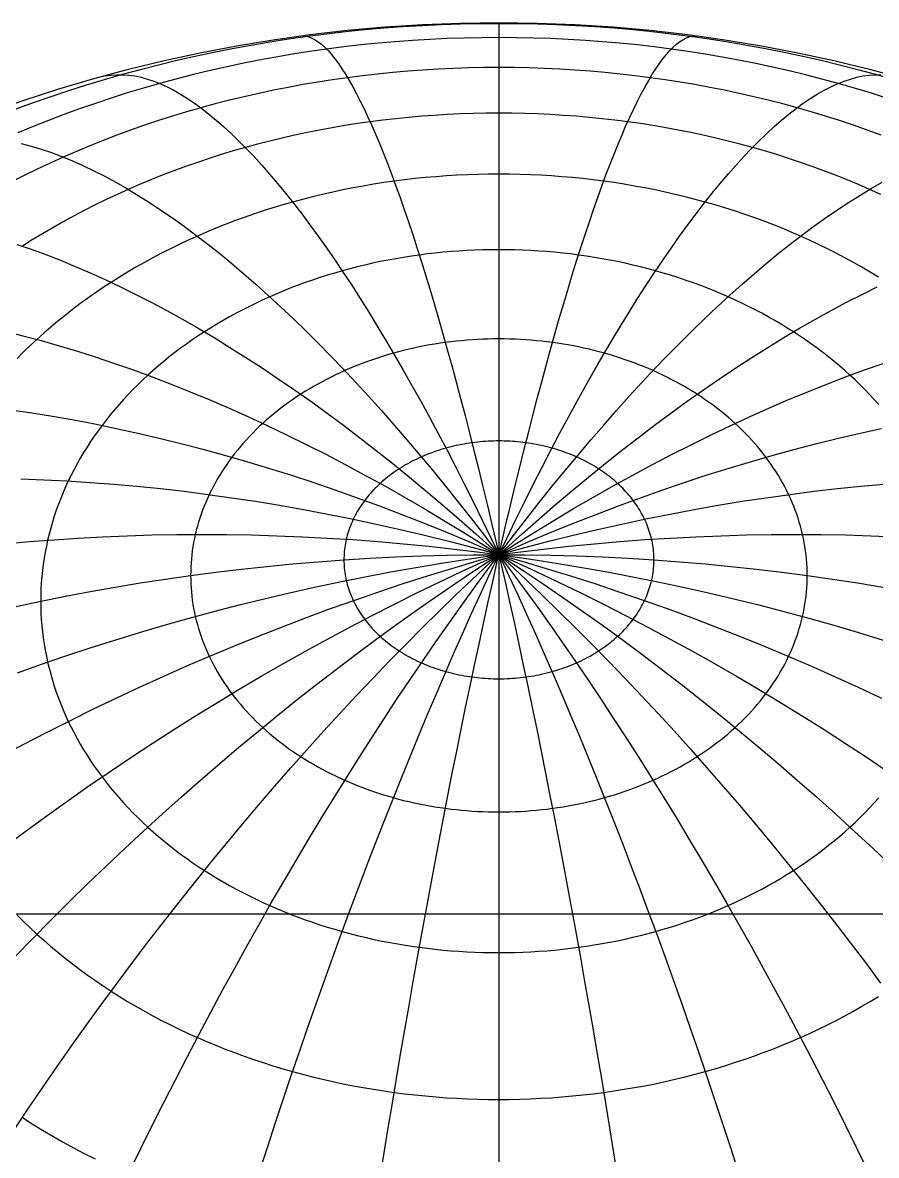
# Model space of a CAD drawing. Header units: millimetres. Extents: x -85 to 85, y -85 to 85.
# Drawn here: x -27.3 to 21.6, y 20 to 85 of the extents above; entities that cross this region are included whole.
import ezdxf

# ---------------------------------------------------------------- set-up
doc = ezdxf.new("R2010")
doc.units = ezdxf.units.MM
doc.layers.add('CUT_OUTER', color=1, linetype='Continuous')
doc.layers.add('ENGRAVE_FINE', color=8, linetype='Continuous')

msp = doc.modelspace()

# ---------------------------------------------------------------- linework, layer by layer
at = {"layer": 'CUT_OUTER'}
msp.add_circle((0, 0), 85, dxfattribs=at)
at = {"layer": 'ENGRAVE_FINE'}
for points in [[(22.6371, 81.7208), (21.6045, 82.0172), (20.5653, 82.2996), (19.5198, 82.5681), (18.4683, 82.8226), (17.4113, 83.0629), (16.3489, 83.2891), (15.2816, 83.5009), (14.2096, 83.6985), (13.1332, 83.8816), (12.0529, 84.0503), (10.9689, 84.2045), (9.8815, 84.3442), (8.7912, 84.4693), (7.6982, 84.5797), (6.6028, 84.6755), (5.5054, 84.7566), (4.4063, 84.823), (3.3059, 84.8746), (2.2045, 84.9116), (1.1024, 84.9337), (0, 84.9411), (-1.1024, 84.9337), (-2.2045, 84.9116), (-3.3059, 84.8746), (-4.4063, 84.823), (-5.5054, 84.7566), (-6.6028, 84.6755), (-7.6982, 84.5797), (-8.7912, 84.4693), (-9.8815, 84.3442), (-10.9689, 84.2045), (-12.0529, 84.0503), (-13.1332, 83.8816), (-14.2096, 83.6985), (-15.2816, 83.5009), (-16.3489, 83.2891), (-17.4113, 83.0629), (-18.4683, 82.8226), (-19.5198, 82.5681), (-20.5653, 82.2996), (-21.6045, 82.0172), (-22.6371, 81.7208), (-23.6629, 81.4107), (-24.6814, 81.0869), (-25.6925, 80.7495), (-26.6957, 80.3986), (-27.6907, 80.0343)], [(0, 84.9871), (0, 84.9482), (0, 84.8835), (0, 84.7929), (0, 84.6765), (0, 84.5344), (0, 84.3664), (0, 84.1728), (0, 83.9535), (0, 83.7087), (0, 83.4383), (0, 83.1425), (0, 82.8215), (0, 82.4751), (0, 82.1037), (0, 81.7072), (0, 81.2859), (0, 80.8398), (0, 80.3691), (0, 79.8739), (0, 79.3543), (0, 78.8106), (0, 78.2429), (0, 77.6514), (0, 77.0362), (0, 76.3975), (0, 75.7356), (0, 75.0505), (0, 74.3427), (0, 73.6122), (0, 72.8592), (0, 72.0841), (0, 71.287), (0, 70.4682), (0, 69.6279), (0, 68.7664), (0, 67.884), (0, 66.9809), (0, 66.0574), (0, 65.1138), (0, 64.1503), (0, 63.1673), (0, 62.1651), (0, 61.1439), (0, 60.1041), (0, 59.046), (0, 57.9699), (0, 56.8761), (0, 55.765), (0, 54.6369), (0, 53.4922), (0, 52.3312), (0, 51.1543), (0, 49.9617), (0, 48.754), (0, 47.5314), (0, 46.2943), (0, 45.0431), (0, 43.7782), (0, 42.5), (0, 41.2088), (0, 39.9051), (0, 38.5892), (0, 37.2615), (0, 35.9226), (0, 34.5726), (0, 33.2121), (0, 31.8416), (0, 30.4613), (0, 29.0717), (0, 27.6733), (0, 26.2664), (0, 24.8516), (0, 23.4292), (0, 21.9996), (0, 20.5634), (0, 19.1208)], [(22.2233, 80.6747), (21.3062, 80.9663), (20.3826, 81.2455), (19.4528, 81.5123), (18.517, 81.7667), (17.5757, 82.0084), (16.629, 82.2375), (15.6772, 82.4539), (14.7206, 82.6575), (13.7596, 82.8483), (12.7943, 83.0262), (11.8252, 83.1911), (10.8525, 83.343), (9.8764, 83.4818), (8.8974, 83.6076), (7.9156, 83.7202), (6.9315, 83.8196), (5.9452, 83.9059), (4.9571, 83.9789), (3.9675, 84.0387), (2.9767, 84.0852), (1.9849, 84.1184), (0.9926, 84.1384), (0, 84.145), (-0.9926, 84.1384), (-1.9849, 84.1184), (-2.9767, 84.0852), (-3.9675, 84.0387), (-4.9571, 83.9789), (-5.9452, 83.9059), (-6.9315, 83.8196), (-7.9156, 83.7202), (-8.8974, 83.6076), (-9.8764, 83.4818), (-10.8525, 83.343), (-11.8252, 83.1911), (-12.7943, 83.0262), (-13.7596, 82.8483), (-14.7206, 82.6575), (-15.6772, 82.4539), (-16.629, 82.2375), (-17.5757, 82.0084), (-18.517, 81.7667), (-19.4528, 81.5123), (-20.3826, 81.2455), (-21.3062, 80.9663), (-22.2233, 80.6747), (-23.1336, 80.3709), (-24.0369, 80.0549), (-24.9328, 79.7269), (-25.8212, 79.387), (-26.7017, 79.0352), (-27.5741, 78.6716)], [(-11.2344, 84.2414), (-11.0656, 84.2251), (-10.8935, 84.1831), (-10.718, 84.1154), (-10.5392, 84.0222), (-10.3573, 83.9033), (-10.1722, 83.7589), (-9.984, 83.5889), (-9.7927, 83.3936), (-9.5985, 83.1728), (-9.4013, 82.9266), (-9.2013, 82.6552), (-8.9985, 82.3587), (-8.7929, 82.037), (-8.5847, 81.6904), (-8.3739, 81.3188), (-8.1604, 80.9225), (-7.9446, 80.5016), (-7.7262, 80.0561), (-7.5056, 79.5863), (-7.2826, 79.0922), (-7.0575, 78.574), (-6.8301, 78.0318), (-6.6007, 77.466), (-6.3693, 76.8765), (-6.136, 76.2635), (-5.9008, 75.6274), (-5.6637, 74.9682), (-5.425, 74.2862), (-5.1846, 73.5816), (-4.9426, 72.8545), (-4.6991, 72.1053), (-4.4542, 71.3341), (-4.208, 70.5411), (-3.9604, 69.7267), (-3.7117, 68.891), (-3.4618, 68.0344), (-3.2108, 67.157), (-2.9589, 66.2592), (-2.7061, 65.3412), (-2.4524, 64.4032), (-2.1981, 63.4457), (-1.943, 62.4688), (-1.6873, 61.4729), (-1.4312, 60.4583), (-1.1746, 59.4253), (-0.9176, 58.3742), (-0.6604, 57.3052), (-0.4029, 56.2189), (-0.1454, 55.1154), (0.1122, 53.9951), (0.3698, 52.8584), (0.6273, 51.7055), (0.8846, 50.5369), (1.1416, 49.353), (1.3982, 48.154), (1.6544, 46.9403), (1.9102, 45.7123), (2.1653, 44.4704), (2.4198, 43.2149), (2.6735, 41.9463), (2.9265, 40.6649), (3.1785, 39.3712), (3.4296, 38.0654), (3.6796, 36.748), (3.9285, 35.4195), (4.1762, 34.0801), (4.4227, 32.7304), (4.6677, 31.3707), (4.9114, 30.0014), (5.1536, 28.6231), (5.3942, 27.2359), (5.6331, 25.8405), (5.8704, 24.4373), (6.1058, 23.0265), (6.3394, 21.6088), (6.5711, 20.1845), (6.8008, 18.754)], [(-6.8008, 18.754), (-6.5711, 20.1845), (-6.3394, 21.6088), (-6.1058, 23.0265), (-5.8704, 24.4373), (-5.6331, 25.8405), (-5.3942, 27.2359), (-5.1536, 28.6231), (-4.9114, 30.0014), (-4.6677, 31.3707), (-4.4227, 32.7304), (-4.1762, 34.0801), (-3.9285, 35.4195), (-3.6796, 36.748), (-3.4296, 38.0654), (-3.1785, 39.3712), (-2.9265, 40.6649), (-2.6735, 41.9463), (-2.4198, 43.2149), (-2.1653, 44.4704), (-1.9102, 45.7123), (-1.6544, 46.9403), (-1.3982, 48.154), (-1.1416, 49.353), (-0.8846, 50.5369), (-0.6273, 51.7055), (-0.3698, 52.8584), (-0.1122, 53.9951), (0.1454, 55.1154), (0.4029, 56.2189), (0.6604, 57.3052), (0.9176, 58.3742), (1.1746, 59.4253), (1.4312, 60.4583), (1.6873, 61.4729), (1.943, 62.4688), (2.1981, 63.4457), (2.4524, 64.4032), (2.7061, 65.3412), (2.9589, 66.2592), (3.2108, 67.157), (3.4618, 68.0344), (3.7117, 68.891), (3.9604, 69.7267), (4.208, 70.5411), (4.4542, 71.3341), (4.6991, 72.1053), (4.9426, 72.8545), (5.1846, 73.5816), (5.425, 74.2862), (5.6637, 74.9682), (5.9008, 75.6274), (6.136, 76.2635), (6.3693, 76.8765), (6.6007, 77.466), (6.8301, 78.0318), (7.0575, 78.574), (7.2826, 79.0922), (7.5056, 79.5863), (7.7262, 80.0561), (7.9446, 80.5016), (8.1604, 80.9225), (8.3739, 81.3188), (8.5847, 81.6904), (8.7929, 82.037), (8.9985, 82.3587), (9.2013, 82.6552), (9.4013, 82.9266), (9.5985, 83.1728), (9.7927, 83.3936), (9.984, 83.5889), (10.1722, 83.7589), (10.3573, 83.9033), (10.5392, 84.0222), (10.718, 84.1154), (10.8935, 84.1831), (11.0656, 84.2251), (11.2344, 84.2414), (11.3998, 84.2321)], [(21.9018, 78.5461), (21.1147, 78.8342), (20.3213, 79.1117), (19.5216, 79.3786), (18.716, 79.6347), (17.9047, 79.88), (17.0879, 80.1144), (16.266, 80.3378), (15.439, 80.5502), (14.6074, 80.7515), (13.7713, 80.9415), (12.9311, 81.1204), (12.0868, 81.288), (11.2389, 81.4442), (10.3876, 81.5891), (9.5332, 81.7225), (8.6758, 81.8445), (7.8157, 81.9549), (6.9533, 82.0539), (6.0888, 82.1412), (5.2224, 82.217), (4.3545, 82.2811), (3.4852, 82.3336), (2.6148, 82.3745), (1.7436, 82.4037), (0.872, 82.4212), (0, 82.4271), (-0.872, 82.4212), (-1.7436, 82.4037), (-2.6148, 82.3745), (-3.4852, 82.3336), (-4.3545, 82.2811), (-5.2224, 82.217), (-6.0888, 82.1412), (-6.9533, 82.0539), (-7.8157, 81.9549), (-8.6758, 81.8445), (-9.5332, 81.7225), (-10.3876, 81.5891), (-11.2389, 81.4442), (-12.0868, 81.288), (-12.9311, 81.1204), (-13.7713, 80.9415), (-14.6074, 80.7515), (-15.439, 80.5502), (-16.266, 80.3378), (-17.0879, 80.1144), (-17.9047, 79.88), (-18.716, 79.6347), (-19.5216, 79.3786), (-20.3213, 79.1117), (-21.1147, 78.8342), (-21.9018, 78.5461), (-22.6822, 78.2474), (-23.4556, 77.9384), (-24.2219, 77.619), (-24.9809, 77.2895), (-25.7322, 76.9498), (-26.4757, 76.6001), (-27.2111, 76.2405), (-27.9383, 75.8711)], [(-22.5533, 81.9405), (-22.2297, 81.9906), (-21.8994, 82.0157), (-21.5623, 82.0158), (-21.2187, 81.991), (-20.8687, 81.9411), (-20.5123, 81.8663), (-20.1496, 81.7666), (-19.7808, 81.642), (-19.406, 81.4924), (-19.0252, 81.3181), (-18.6387, 81.119), (-18.2465, 80.8952), (-17.8487, 80.6467), (-17.4455, 80.3737), (-17.037, 80.0762), (-16.6233, 79.7543), (-16.2045, 79.4081), (-15.7808, 79.0377), (-15.3523, 78.6433), (-14.9191, 78.2249), (-14.4813, 77.7826), (-14.0392, 77.3167), (-13.5928, 76.8272), (-13.1422, 76.3143), (-12.6876, 75.7782), (-12.2292, 75.219), (-11.767, 74.6369), (-11.3013, 74.032), (-10.8321, 73.4046), (-10.3596, 72.7548), (-9.884, 72.0829), (-9.4053, 71.389), (-8.9238, 70.6733), (-8.4396, 69.9362), (-7.9528, 69.1777), (-7.4635, 68.3982), (-6.972, 67.5978), (-6.4784, 66.7768), (-5.9828, 65.9355), (-5.4854, 65.0741), (-4.9863, 64.1929), (-4.4857, 63.2921), (-3.9837, 62.3721), (-3.4805, 61.433), (-2.9762, 60.4753), (-2.4711, 59.4991), (-1.9652, 58.5048), (-1.4587, 57.4927), (-0.9517, 56.463), (-0.4445, 55.4162), (0.0629, 54.3525), (0.5703, 53.2722), (1.0775, 52.1757), (1.5843, 51.0633), (2.0907, 49.9354), (2.5964, 48.7922), (3.1014, 47.6342), (3.6054, 46.4616), (4.1083, 45.2749), (4.6099, 44.0745), (5.1102, 42.8606), (5.6089, 41.6336), (6.1059, 40.394), (6.601, 39.142), (7.0941, 37.8782), (7.5851, 36.6028), (8.0737, 35.3162), (8.5599, 34.0189), (9.0435, 32.7112), (9.5243, 31.3936), (10.0022, 30.0664), (10.4771, 28.73), (10.9488, 27.3849), (11.4171, 26.0314), (11.882, 24.6701), (12.3432, 23.3012), (12.8007, 21.9252), (13.2543, 20.5425), (13.7039, 19.1536)], [(-13.7039, 19.1536), (-13.2543, 20.5425), (-12.8007, 21.9252), (-12.3432, 23.3012), (-11.882, 24.6701), (-11.4171, 26.0314), (-10.9488, 27.3849), (-10.4771, 28.73), (-10.0022, 30.0664), (-9.5243, 31.3936), (-9.0435, 32.7112), (-8.5599, 34.0189), (-8.0737, 35.3162), (-7.5851, 36.6028), (-7.0941, 37.8782), (-6.601, 39.142), (-6.1059, 40.394), (-5.6089, 41.6336), (-5.1102, 42.8606), (-4.6099, 44.0745), (-4.1083, 45.2749), (-3.6054, 46.4616), (-3.1014, 47.6342), (-2.5964, 48.7922), (-2.0907, 49.9354), (-1.5843, 51.0633), (-1.0775, 52.1757), (-0.5703, 53.2722), (-0.0629, 54.3525), (0.4445, 55.4162), (0.9517, 56.463), (1.4587, 57.4927), (1.9652, 58.5048), (2.4711, 59.4991), (2.9762, 60.4753), (3.4805, 61.433), (3.9837, 62.3721), (4.4857, 63.2921), (4.9863, 64.1929), (5.4854, 65.0741), (5.9828, 65.9355), (6.4784, 66.7768), (6.972, 67.5978), (7.4635, 68.3982), (7.9528, 69.1777), (8.4396, 69.9362), (8.9238, 70.6733), (9.4053, 71.389), (9.884, 72.0829), (10.3596, 72.7548), (10.8321, 73.4046), (11.3013, 74.032), (11.767, 74.6369), (12.2292, 75.219), (12.6876, 75.7782), (13.1422, 76.3143), (13.5928, 76.8272), (14.0392, 77.3167), (14.4813, 77.7826), (14.9191, 78.2249), (15.3523, 78.6433), (15.7808, 79.0377), (16.2045, 79.4081), (16.6233, 79.7543), (17.037, 80.0762), (17.4455, 80.3737), (17.8487, 80.6467), (18.2465, 80.8952), (18.6387, 81.119), (19.0252, 81.3181), (19.406, 81.4924), (19.7808, 81.642), (20.1496, 81.7666), (20.5123, 81.8663), (20.8687, 81.9411), (21.2187, 81.991), (21.5623, 82.0158), (21.8994, 82.0157)], [(21.8891, 75.1467), (21.25, 75.4357), (20.6044, 75.7161), (19.9525, 75.9877), (19.2946, 76.2506), (18.6308, 76.5046), (17.9613, 76.7497), (17.2863, 76.9858), (16.6061, 77.2128), (15.9208, 77.4307), (15.2306, 77.6394), (14.5359, 77.8388), (13.8366, 78.0288), (13.1332, 78.2094), (12.4258, 78.3806), (11.7146, 78.5423), (10.9998, 78.6945), (10.2817, 78.837), (9.5604, 78.9699), (8.8362, 79.0932), (8.1094, 79.2067), (7.38, 79.3104), (6.6485, 79.4044), (5.9149, 79.4885), (5.1794, 79.5629), (4.4425, 79.6273), (3.7041, 79.6819), (2.9647, 79.7265), (2.2243, 79.7613), (1.4832, 79.7861), (0.7417, 79.801), (0, 79.806), (-0.7417, 79.801), (-1.4832, 79.7861), (-2.2243, 79.7613), (-2.9647, 79.7265), (-3.7041, 79.6819), (-4.4425, 79.6273), (-5.1794, 79.5629), (-5.9149, 79.4885), (-6.6485, 79.4044), (-7.38, 79.3104), (-8.1094, 79.2067), (-8.8362, 79.0932), (-9.5604, 78.9699), (-10.2817, 78.837), (-10.9998, 78.6945), (-11.7146, 78.5423), (-12.4258, 78.3806), (-13.1332, 78.2094), (-13.8366, 78.0288), (-14.5359, 77.8388), (-15.2306, 77.6394), (-15.9208, 77.4307), (-16.6061, 77.2128), (-17.2863, 76.9858), (-17.9613, 76.7497), (-18.6308, 76.5046), (-19.2946, 76.2506), (-19.9525, 75.9877), (-20.6044, 75.7161), (-21.25, 75.4357), (-21.8891, 75.1467), (-22.5216, 74.8493), (-23.1472, 74.5434), (-23.7657, 74.2291), (-24.377, 73.9067), (-24.9809, 73.5761), (-25.5771, 73.2374), (-26.1656, 72.8908), (-26.7461, 72.5364), (-27.3185, 72.1743)], [(-27.3886, 78.0734), (-26.8173, 77.9203), (-26.2377, 77.7434), (-25.6502, 77.5429), (-25.0549, 77.3188), (-24.452, 77.0711), (-23.8416, 76.7999), (-23.2239, 76.5054), (-22.5992, 76.1875), (-21.9676, 75.8465), (-21.3293, 75.4823), (-20.6845, 75.0951), (-20.0334, 74.6851), (-19.3762, 74.2523), (-18.7131, 73.7969), (-18.0443, 73.319), (-17.37, 72.8188), (-16.6904, 72.2964), (-16.0057, 71.752), (-15.3161, 71.1857), (-14.6219, 70.5977), (-13.9232, 69.9882), (-13.2203, 69.3575), (-12.5134, 68.7055), (-11.8026, 68.0327), (-11.0883, 67.3391), (-10.3706, 66.6251), (-9.6497, 65.8907), (-8.9258, 65.1362), (-8.1993, 64.362), (-7.4703, 63.5681), (-6.7389, 62.7548), (-6.0056, 61.9225), (-5.2704, 61.0712), (-4.5336, 60.2014), (-3.7954, 59.3132), (-3.056, 58.407), (-2.3158, 57.4829), (-1.5748, 56.5414), (-0.8333, 55.5826), (-0.0916, 54.6069), (0.6501, 53.6146), (1.3917, 52.606), (2.1328, 51.5813), (2.8732, 50.5409), (3.6128, 49.4851), (4.3513, 48.4142), (5.0885, 47.3286), (5.8241, 46.2286), (6.558, 45.1145), (7.2898, 43.9866), (8.0194, 42.8454), (8.7466, 41.6911), (9.4711, 40.5241), (10.1928, 39.3447), (10.9113, 38.1534), (11.6265, 36.9504), (12.3382, 35.7362), (13.0461, 34.5111), (13.75, 33.2755), (14.4497, 32.0298), (15.1451, 30.7743), (15.8358, 29.5094), (16.5217, 28.2355), (17.2026, 26.9531), (17.8782, 25.6624), (18.5484, 24.3639), (19.2129, 23.058), (19.8716, 21.7451), (20.5242, 20.4255), (21.1706, 19.0997)], [(21.7573, 70.397), (21.285, 70.6853), (20.8063, 70.9672), (20.3213, 71.2427), (19.83, 71.5116), (19.3328, 71.774), (18.8296, 72.0296), (18.3207, 72.2784), (17.8062, 72.5204), (17.2863, 72.7555), (16.7611, 72.9835), (16.2309, 73.2045), (15.6956, 73.4183), (15.1556, 73.625), (14.611, 73.8244), (14.0619, 74.0164), (13.5086, 74.2011), (12.9511, 74.3783), (12.3897, 74.5481), (11.8245, 74.7103), (11.2557, 74.8649), (10.6835, 75.0118), (10.1081, 75.1511), (9.5295, 75.2826), (8.9481, 75.4064), (8.3639, 75.5223), (7.7771, 75.6305), (7.1881, 75.7307), (6.5968, 75.823), (6.0035, 75.9074), (5.4083, 75.9839), (4.8116, 76.0523), (4.2133, 76.1128), (3.6138, 76.1652), (3.0132, 76.2096), (2.4117, 76.2459), (1.8094, 76.2742), (1.2066, 76.2944), (0.6034, 76.3065), (0, 76.3106), (-0.6034, 76.3065), (-1.2066, 76.2944), (-1.8094, 76.2742), (-2.4117, 76.2459), (-3.0132, 76.2096), (-3.6138, 76.1652), (-4.2133, 76.1128), (-4.8116, 76.0523), (-5.4083, 75.9839), (-6.0035, 75.9074), (-6.5968, 75.823), (-7.1881, 75.7307), (-7.7771, 75.6305), (-8.3639, 75.5223), (-8.9481, 75.4064), (-9.5295, 75.2826), (-10.1081, 75.1511), (-10.6835, 75.0118), (-11.2557, 74.8649), (-11.8245, 74.7103), (-12.3897, 74.5481), (-12.9511, 74.3783), (-13.5086, 74.2011), (-14.0619, 74.0164), (-14.611, 73.8244), (-15.1556, 73.625), (-15.6956, 73.4183), (-16.2309, 73.2045), (-16.7611, 72.9835), (-17.2863, 72.7555), (-17.8062, 72.5204), (-18.3207, 72.2784), (-18.8296, 72.0296), (-19.3328, 71.774), (-19.83, 71.5116), (-20.3213, 71.2427), (-20.8063, 70.9672), (-21.285, 70.6853), (-21.7573, 70.397), (-22.2228, 70.1024), (-22.6817, 69.8016), (-23.1336, 69.4947), (-23.5785, 69.1818), (-24.0162, 68.863), (-24.4465, 68.5384), (-24.8695, 68.2081), (-25.2848, 67.8721), (-25.6925, 67.5307), (-26.0923, 67.1838), (-26.4842, 66.8317), (-26.868, 66.4743), (-27.2436, 66.1118), (-27.6109, 65.7444)], [(-21.1706, 19.0997), (-20.5242, 20.4255), (-19.8716, 21.7451), (-19.2129, 23.058), (-18.5484, 24.3639), (-17.8782, 25.6624), (-17.2026, 26.9531), (-16.5217, 28.2355), (-15.8358, 29.5094), (-15.1451, 30.7743), (-14.4497, 32.0298), (-13.75, 33.2755), (-13.0461, 34.5111), (-12.3382, 35.7362), (-11.6265, 36.9504), (-10.9113, 38.1534), (-10.1928, 39.3447), (-9.4711, 40.5241), (-8.7466, 41.6911), (-8.0194, 42.8454), (-7.2898, 43.9866), (-6.558, 45.1145), (-5.8241, 46.2286), (-5.0885, 47.3286), (-4.3513, 48.4142), (-3.6128, 49.4851), (-2.8732, 50.5409), (-2.1328, 51.5813), (-1.3917, 52.606), (-0.6501, 53.6146), (0.0916, 54.6069), (0.8333, 55.5826), (1.5748, 56.5414), (2.3158, 57.4829), (3.056, 58.407), (3.7954, 59.3132), (4.5336, 60.2014), (5.2704, 61.0712), (6.0056, 61.9225), (6.7389, 62.7548), (7.4703, 63.5681), (8.1993, 64.362), (8.9258, 65.1362), (9.6497, 65.8907), (10.3706, 66.6251), (11.0883, 67.3391), (11.8026, 68.0327), (12.5134, 68.7055), (13.2203, 69.3575), (13.9232, 69.9882), (14.6219, 70.5977), (15.3161, 71.1857), (16.0057, 71.752), (16.6904, 72.2964), (17.37, 72.8188), (18.0443, 73.319), (18.7131, 73.7969), (19.3762, 74.2523), (20.0334, 74.6851), (20.6845, 75.0951), (21.3293, 75.4823), (21.9676, 75.8465)], [(-27.6405, 72.282), (-26.8137, 71.9996), (-25.9788, 71.6954), (-25.136, 71.3693), (-24.2856, 71.0214), (-23.4277, 70.652), (-22.5627, 70.261), (-21.6908, 69.8486), (-20.8123, 69.4149), (-19.9275, 68.9601), (-19.0366, 68.4842), (-18.1399, 67.9875), (-17.2377, 67.4701), (-16.3302, 66.9322), (-15.4178, 66.3739), (-14.5006, 65.7953), (-13.5791, 65.1967), (-12.6534, 64.5782), (-11.7238, 63.9401), (-10.7907, 63.2825), (-9.8543, 62.6056), (-8.9149, 61.9097), (-7.9727, 61.1949), (-7.0282, 60.4614), (-6.0815, 59.7095), (-5.133, 58.9395), (-4.1828, 58.1515), (-3.2315, 57.3458), (-2.2791, 56.5226), (-1.326, 55.6822), (-0.3726, 54.8248), (0.581, 53.9507), (1.5344, 53.0602), (2.4874, 52.1535), (3.4395, 51.231), (4.3907, 50.2928), (5.3405, 49.3394), (6.2886, 48.3708), (7.2349, 47.3876), (8.1789, 46.3899), (9.1205, 45.3781), (10.0593, 44.3525), (10.995, 43.3134), (11.9273, 42.261), (12.8561, 41.1958), (13.7809, 40.1181), (14.7015, 39.0281), (15.6176, 37.9262), (16.529, 36.8128), (17.4354, 35.6882), (18.3364, 34.5527), (19.2319, 33.4066), (20.1215, 32.2504), (21.0049, 31.0844), (21.882, 29.9089)], [(21.7759, 63.0922), (21.5162, 63.3822), (21.25, 63.6686), (20.9773, 63.9515), (20.6982, 64.2306), (20.4129, 64.506), (20.1213, 64.7775), (19.8235, 65.0451), (19.5198, 65.3086), (19.2101, 65.568), (18.8945, 65.8232), (18.5732, 66.0742), (18.2462, 66.3208), (17.9137, 66.563), (17.5757, 66.8007), (17.2323, 67.0339), (16.8837, 67.2624), (16.53, 67.4862), (16.1712, 67.7053), (15.8075, 67.9195), (15.439, 68.1288), (15.0658, 68.3331), (14.688, 68.5324), (14.3057, 68.7266), (13.9191, 68.9156), (13.5282, 69.0995), (13.1332, 69.2781), (12.7342, 69.4513), (12.3313, 69.6192), (11.9247, 69.7817), (11.5145, 69.9387), (11.1007, 70.0902), (10.6835, 70.2361), (10.2631, 70.3764), (9.8396, 70.5111), (9.4131, 70.64), (8.9837, 70.7632), (8.5515, 70.8807), (8.1168, 70.9923), (7.6796, 71.0982), (7.24, 71.1981), (6.7983, 71.2921), (6.3544, 71.3802), (5.9087, 71.4624), (5.4611, 71.5385), (5.0119, 71.6087), (4.5611, 71.6728), (4.109, 71.7309), (3.6556, 71.7829), (3.2011, 71.8288), (2.7456, 71.8686), (2.2893, 71.9024), (1.8323, 71.93), (1.3747, 71.9514), (0.9167, 71.9668), (0.4584, 71.976), (0, 71.9791), (-0.4584, 71.976), (-0.9167, 71.9668), (-1.3747, 71.9514), (-1.8323, 71.93), (-2.2893, 71.9024), (-2.7456, 71.8686), (-3.2011, 71.8288), (-3.6556, 71.7829), (-4.109, 71.7309), (-4.5611, 71.6728), (-5.0119, 71.6087), (-5.4611, 71.5385), (-5.9087, 71.4624), (-6.3544, 71.3802), (-6.7983, 71.2921), (-7.24, 71.1981), (-7.6796, 71.0982), (-8.1168, 70.9923), (-8.5515, 70.8807), (-8.9837, 70.7632), (-9.4131, 70.64), (-9.8396, 70.5111), (-10.2631, 70.3764), (-10.6835, 70.2361), (-11.1007, 70.0902), (-11.5145, 69.9387), (-11.9247, 69.7817), (-12.3313, 69.6192), (-12.7342, 69.4513), (-13.1332, 69.2781), (-13.5282, 69.0995), (-13.9191, 68.9156), (-14.3057, 68.7266), (-14.688, 68.5324), (-15.0658, 68.3331), (-15.439, 68.1288), (-15.8075, 67.9195), (-16.1712, 67.7053), (-16.53, 67.4862), (-16.8837, 67.2624), (-17.2323, 67.0339), (-17.5757, 66.8007), (-17.9137, 66.563), (-18.2462, 66.3208), (-18.5732, 66.0742), (-18.8945, 65.8232), (-19.2101, 65.568), (-19.5198, 65.3086), (-19.8235, 65.0451), (-20.1213, 64.7775), (-20.4129, 64.506), (-20.6982, 64.2306), (-20.9773, 63.9515), (-21.25, 63.6686), (-21.5162, 63.3822), (-21.7759, 63.0922), (-22.0289, 62.7988), (-22.2752, 62.502), (-22.5147, 62.202), (-22.7474, 61.8988), (-22.9732, 61.5926), (-23.1919, 61.2834), (-23.4036, 60.9712), (-23.6081, 60.6564), (-23.8055, 60.3388), (-23.9956, 60.0186), (-24.1784, 59.6959), (-24.3538, 59.3708), (-24.5218, 59.0435), (-24.6824, 58.7139), (-24.8354, 58.3822), (-24.9809, 58.0485), (-25.1187, 57.7129), (-25.2489, 57.3756), (-25.3714, 57.0365), (-25.4862, 56.6958), (-25.5932, 56.3537), (-25.6925, 56.0102), (-25.7839, 55.6654), (-25.8674, 55.3194), (-25.9431, 54.9724), (-26.0108, 54.6244), (-26.0707, 54.2755), (-26.1226, 53.9259), (-26.1665, 53.5757), (-26.2025, 53.2249), (-26.2304, 52.8737), (-26.2504, 52.5222), (-26.2624, 52.1704), (-26.2664, 51.8186), (-26.2624, 51.4667), (-26.2504, 51.115), (-26.2304, 50.7635), (-26.2025, 50.4122), (-26.1665, 50.0615), (-26.1226, 49.7112), (-26.0707, 49.3616), (-26.0108, 49.0128), (-25.9431, 48.6648), (-25.8674, 48.3177), (-25.7839, 47.9718), (-25.6925, 47.627), (-25.5932, 47.2834), (-25.4862, 46.9413), (-25.3714, 46.6007), (-25.2489, 46.2616), (-25.1187, 45.9242), (-24.9809, 45.5886), (-24.8354, 45.255), (-24.6824, 44.9233), (-24.5218, 44.5937), (-24.3538, 44.2663), (-24.1784, 43.9412), (-23.9956, 43.6186), (-23.8055, 43.2984), (-23.6081, 42.9808), (-23.4036, 42.6659), (-23.1919, 42.3538), (-22.9732, 42.0446), (-22.7474, 41.7383), (-22.5147, 41.4351), (-22.2752, 41.1351), (-22.0289, 40.8384), (-21.7759, 40.545), (-21.5162, 40.255), (-21.25, 39.9685), (-20.9773, 39.6857), (-20.6982, 39.4065), (-20.4129, 39.1312), (-20.1213, 38.8597), (-19.8235, 38.5921), (-19.5198, 38.3286), (-19.2101, 38.0691), (-18.8945, 37.8139), (-18.5732, 37.5629), (-18.2462, 37.3163), (-17.9137, 37.0741), (-17.5757, 36.8364), (-17.2323, 36.6033), (-16.8837, 36.3747), (-16.53, 36.1509), (-16.1712, 35.9319), (-15.8075, 35.7177), (-15.439, 35.5084), (-15.0658, 35.3041), (-14.688, 35.1048), (-14.3057, 34.9106), (-13.9191, 34.7215), (-13.5282, 34.5377), (-13.1332, 34.3591), (-12.7342, 34.1858), (-12.3313, 34.0179), (-11.9247, 33.8554), (-11.5145, 33.6984), (-11.1007, 33.547), (-10.6835, 33.401), (-10.2631, 33.2607), (-9.8396, 33.1261), (-9.4131, 32.9971), (-8.9837, 32.8739), (-8.5515, 32.7564), (-8.1168, 32.6448), (-7.6796, 32.539), (-7.24, 32.4391), (-6.7983, 32.345), (-6.3544, 32.2569), (-5.9087, 32.1748), (-5.4611, 32.0986), (-5.0119, 32.0285), (-4.5611, 31.9644), (-4.109, 31.9063), (-3.6556, 31.8543), (-3.2011, 31.8083), (-2.7456, 31.7685), (-2.2893, 31.7348), (-1.8323, 31.7072), (-1.3747, 31.6857), (-0.9167, 31.6704), (-0.4584, 31.6611), (0, 31.6581), (0.4584, 31.6611), (0.9167, 31.6704), (1.3747, 31.6857), (1.8323, 31.7072), (2.2893, 31.7348), (2.7456, 31.7685), (3.2011, 31.8083), (3.6556, 31.8543), (4.109, 31.9063), (4.5611, 31.9644), (5.0119, 32.0285), (5.4611, 32.0986), (5.9087, 32.1748), (6.3544, 32.2569), (6.7983, 32.345), (7.24, 32.4391), (7.6796, 32.539), (8.1168, 32.6448), (8.5515, 32.7564), (8.9837, 32.8739), (9.4131, 32.9971), (9.8396, 33.1261), (10.2631, 33.2607), (10.6835, 33.401), (11.1007, 33.547), (11.5145, 33.6984), (11.9247, 33.8554), (12.3313, 34.0179), (12.7342, 34.1858), (13.1332, 34.3591), (13.5282, 34.5377), (13.9191, 34.7215), (14.3057, 34.9106), (14.688, 35.1048), (15.0658, 35.3041), (15.439, 35.5084), (15.8075, 35.7177), (16.1712, 35.9319), (16.53, 36.1509), (16.8837, 36.3747), (17.2323, 36.6033), (17.5757, 36.8364), (17.9137, 37.0741), (18.2462, 37.3163), (18.5732, 37.5629), (18.8945, 37.8139), (19.2101, 38.0691), (19.5198, 38.3286), (19.8235, 38.5921), (20.1213, 38.8597), (20.4129, 39.1312), (20.6982, 39.4065), (20.9773, 39.6857), (21.25, 39.9685), (21.5162, 40.255), (21.7759, 40.545)], [(-27.8201, 21.4457), (-26.9952, 22.6773), (-26.1621, 23.902), (-25.3209, 25.1195), (-24.4721, 26.3292), (-23.6159, 27.531), (-22.7524, 28.7243), (-21.882, 29.9089), (-21.0049, 31.0844), (-20.1215, 32.2504), (-19.2319, 33.4066), (-18.3364, 34.5527), (-17.4354, 35.6882), (-16.529, 36.8128), (-15.6176, 37.9262), (-14.7015, 39.0281), (-13.7809, 40.1181), (-12.8561, 41.1958), (-11.9273, 42.261), (-10.995, 43.3134), (-10.0593, 44.3525), (-9.1205, 45.3781), (-8.1789, 46.3899), (-7.2349, 47.3876), (-6.2886, 48.3708), (-5.3405, 49.3394), (-4.3907, 50.2928), (-3.4395, 51.231), (-2.4874, 52.1535), (-1.5344, 53.0602), (-0.581, 53.9507), (0.3726, 54.8248), (1.326, 55.6822), (2.2791, 56.5226), (3.2315, 57.3458), (4.1828, 58.1515), (5.133, 58.9395), (6.0815, 59.7095), (7.0282, 60.4614), (7.9727, 61.1949), (8.9149, 61.9097), (9.8543, 62.6056), (10.7907, 63.2825), (11.7238, 63.9401), (12.6534, 64.5782), (13.5791, 65.1967), (14.5006, 65.7953), (15.4178, 66.3739), (16.3302, 66.9322), (17.2377, 67.4701), (18.1399, 67.9875), (19.0366, 68.4842), (19.9275, 68.9601), (20.8123, 69.4149), (21.6908, 69.8486)], [(-28.3112, 67.2991), (-27.2835, 67.0432), (-26.2475, 66.7669), (-25.2035, 66.4703), (-24.1519, 66.1534), (-23.0929, 65.8164), (-22.0268, 65.4593), (-20.9541, 65.0822), (-19.875, 64.6854), (-18.7898, 64.2688), (-17.6989, 63.8327), (-16.6026, 63.3771), (-15.5012, 62.9022), (-14.3951, 62.4082), (-13.2847, 61.8951), (-12.1701, 61.3632), (-11.0519, 60.8126), (-9.9303, 60.2435), (-8.8057, 59.656), (-7.6784, 59.0503), (-6.5488, 58.4267), (-5.4172, 57.7853), (-4.2839, 57.1262), (-3.1493, 56.4498), (-2.0138, 55.7562), (-0.8776, 55.0455), (0.2588, 54.3182), (1.3952, 53.5742), (2.5311, 52.814), (3.6662, 52.0376), (4.8003, 51.2455), (5.9328, 50.4377), (7.0636, 49.6145), (8.1922, 48.7762), (9.3183, 47.9231), (10.4416, 47.0554), (11.5617, 46.1733), (12.6783, 45.2772), (13.791, 44.3672), (14.8995, 43.4438), (16.0034, 42.5071), (17.1025, 41.5575), (18.1964, 40.5952), (19.2848, 39.6206), (20.3673, 38.6339), (21.4435, 37.6354), (22.5133, 36.6255)], [(17.6725, 53.2946), (17.6698, 53.5314), (17.6617, 53.768), (17.6483, 54.0045), (17.6294, 54.2408), (17.6052, 54.4768), (17.5757, 54.7125), (17.5408, 54.9477), (17.5005, 55.1824), (17.4549, 55.4166), (17.404, 55.6501), (17.3478, 55.8828), (17.2863, 56.1148), (17.2195, 56.3459), (17.1475, 56.5761), (17.0703, 56.8053), (16.9879, 57.0335), (16.9003, 57.2605), (16.8075, 57.4862), (16.7097, 57.7107), (16.6067, 57.9339), (16.4987, 58.1557), (16.3857, 58.3759), (16.2676, 58.5946), (16.1446, 58.8117), (16.0167, 59.0272), (15.8839, 59.2408), (15.7463, 59.4527), (15.6039, 59.6627), (15.4567, 59.8707), (15.3048, 60.0768), (15.1483, 60.2808), (14.9871, 60.4826), (14.8214, 60.6823), (14.6512, 60.8797), (14.4765, 61.0748), (14.2973, 61.2675), (14.1139, 61.4578), (13.9261, 61.6457), (13.7341, 61.8309), (13.5379, 62.0136), (13.3376, 62.1936), (13.1332, 62.3709), (12.9248, 62.5455), (12.7125, 62.7172), (12.4963, 62.8861), (12.2763, 63.052), (12.0526, 63.2149), (11.8252, 63.3749), (11.5942, 63.5318), (11.3597, 63.6855), (11.1217, 63.8361), (10.8803, 63.9835), (10.6356, 64.1276), (10.3876, 64.2684), (10.1365, 64.4059), (9.8823, 64.54), (9.6251, 64.6706), (9.365, 64.7978), (9.102, 64.9215), (8.8362, 65.0417), (8.5678, 65.1583), (8.2967, 65.2712), (8.0231, 65.3805), (7.7471, 65.4862), (7.4687, 65.5881), (7.1881, 65.6863), (6.9052, 65.7807), (6.6202, 65.8713), (6.3333, 65.958), (6.0443, 66.0409), (5.7536, 66.1199), (5.4611, 66.1951), (5.1669, 66.2663), (4.8712, 66.3335), (4.574, 66.3968), (4.2754, 66.456), (3.9754, 66.5113), (3.6743, 66.5625), (3.3721, 66.6097), (3.0688, 66.6529), (2.7646, 66.692), (2.4595, 66.7269), (2.1537, 66.7578), (1.8473, 66.7846), (1.5403, 66.8073), (1.2328, 66.8259), (0.9249, 66.8404), (0.6168, 66.8507), (0.3084, 66.8569), (0, 66.859), (-0.3084, 66.8569), (-0.6168, 66.8507), (-0.9249, 66.8404), (-1.2328, 66.8259), (-1.5403, 66.8073), (-1.8473, 66.7846), (-2.1537, 66.7578), (-2.4595, 66.7269), (-2.7646, 66.692), (-3.0688, 66.6529), (-3.3721, 66.6097), (-3.6743, 66.5625), (-3.9754, 66.5113), (-4.2754, 66.456), (-4.574, 66.3968), (-4.8712, 66.3335), (-5.1669, 66.2663), (-5.4611, 66.1951), (-5.7536, 66.1199), (-6.0443, 66.0409), (-6.3333, 65.958), (-6.6202, 65.8713), (-6.9052, 65.7807), (-7.1881, 65.6863), (-7.4687, 65.5881), (-7.7471, 65.4862), (-8.0231, 65.3805), (-8.2967, 65.2712), (-8.5678, 65.1583), (-8.8362, 65.0417), (-9.102, 64.9215), (-9.365, 64.7978), (-9.6251, 64.6706), (-9.8823, 64.54), (-10.1365, 64.4059), (-10.3876, 64.2684), (-10.6356, 64.1276), (-10.8803, 63.9835), (-11.1217, 63.8361), (-11.3597, 63.6855), (-11.5942, 63.5318), (-11.8252, 63.3749), (-12.0526, 63.2149), (-12.2763, 63.052), (-12.4963, 62.8861), (-12.7125, 62.7172), (-12.9248, 62.5455), (-13.1332, 62.3709), (-13.3376, 62.1936), (-13.5379, 62.0136), (-13.7341, 61.8309), (-13.9261, 61.6457), (-14.1139, 61.4578), (-14.2973, 61.2675), (-14.4765, 61.0748), (-14.6512, 60.8797), (-14.8214, 60.6823), (-14.9871, 60.4826), (-15.1483, 60.2808), (-15.3048, 60.0768), (-15.4567, 59.8707), (-15.6039, 59.6627), (-15.7463, 59.4527), (-15.8839, 59.2408), (-16.0167, 59.0272), (-16.1446, 58.8117), (-16.2676, 58.5946), (-16.3857, 58.3759), (-16.4987, 58.1557), (-16.6067, 57.9339), (-16.7097, 57.7107), (-16.8075, 57.4862), (-16.9003, 57.2605), (-16.9879, 57.0335), (-17.0703, 56.8053), (-17.1475, 56.5761), (-17.2195, 56.3459), (-17.2863, 56.1148), (-17.3478, 55.8828), (-17.404, 55.6501), (-17.4549, 55.4166), (-17.5005, 55.1824), (-17.5408, 54.9477), (-17.5757, 54.7125), (-17.6052, 54.4768), (-17.6294, 54.2408), (-17.6483, 54.0045), (-17.6617, 53.768), (-17.6698, 53.5314), (-17.6725, 53.2946), (-17.6698, 53.0579), (-17.6617, 52.8213), (-17.6483, 52.5847), (-17.6294, 52.3484), (-17.6052, 52.1124), (-17.5757, 51.8768), (-17.5408, 51.6416), (-17.5005, 51.4069), (-17.4549, 51.1727), (-17.404, 50.9392), (-17.3478, 50.7064), (-17.2863, 50.4745), (-17.2195, 50.2433), (-17.1475, 50.0131), (-17.0703, 49.7839), (-16.9879, 49.5558), (-16.9003, 49.3288), (-16.8075, 49.103), (-16.7097, 48.8785), (-16.6067, 48.6554), (-16.4987, 48.4336), (-16.3857, 48.2134), (-16.2676, 47.9946), (-16.1446, 47.7775), (-16.0167, 47.5621), (-15.8839, 47.3484), (-15.7463, 47.1366), (-15.6039, 46.9266), (-15.4567, 46.7185), (-15.3048, 46.5125), (-15.1483, 46.3085), (-14.9871, 46.1066), (-14.8214, 45.907), (-14.6512, 45.7096), (-14.4765, 45.5145), (-14.2973, 45.3217), (-14.1139, 45.1314), (-13.9261, 44.9436), (-13.7341, 44.7583), (-13.5379, 44.5757), (-13.3376, 44.3956), (-13.1332, 44.2183), (-12.9248, 44.0438), (-12.7125, 43.8721), (-12.4963, 43.7032), (-12.2763, 43.5373), (-12.0526, 43.3743), (-11.8252, 43.2144), (-11.5942, 43.0575), (-11.3597, 42.9038), (-11.1217, 42.7532), (-10.8803, 42.6058), (-10.6356, 42.4617), (-10.3876, 42.3209), (-10.1365, 42.1834), (-9.8823, 42.0493), (-9.6251, 41.9186), (-9.365, 41.7914), (-9.102, 41.6678), (-8.8362, 41.5476), (-8.5678, 41.431), (-8.2967, 41.3181), (-8.0231, 41.2087), (-7.7471, 41.1031), (-7.4687, 41.0012), (-7.1881, 40.903), (-6.9052, 40.8086), (-6.6202, 40.718), (-6.3333, 40.6313), (-6.0443, 40.5484), (-5.7536, 40.4693), (-5.4611, 40.3942), (-5.1669, 40.323), (-4.8712, 40.2558), (-4.574, 40.1925), (-4.2754, 40.1332), (-3.9754, 40.078), (-3.6743, 40.0267), (-3.3721, 39.9795), (-3.0688, 39.9364), (-2.7646, 39.8973), (-2.4595, 39.8623), (-2.1537, 39.8314), (-1.8473, 39.8046), (-1.5403, 39.7819), (-1.2328, 39.7634), (-0.9249, 39.7489), (-0.6168, 39.7386), (-0.3084, 39.7324), (0, 39.7303), (0.3084, 39.7324), (0.6168, 39.7386), (0.9249, 39.7489), (1.2328, 39.7634), (1.5403, 39.7819), (1.8473, 39.8046), (2.1537, 39.8314), (2.4595, 39.8623), (2.7646, 39.8973), (3.0688, 39.9364), (3.3721, 39.9795), (3.6743, 40.0267), (3.9754, 40.078), (4.2754, 40.1332), (4.574, 40.1925), (4.8712, 40.2558), (5.1669, 40.323), (5.4611, 40.3942), (5.7536, 40.4693), (6.0443, 40.5484), (6.3333, 40.6313), (6.6202, 40.718), (6.9052, 40.8086), (7.1881, 40.903), (7.4687, 41.0012), (7.7471, 41.1031), (8.0231, 41.2087), (8.2967, 41.3181), (8.5678, 41.431), (8.8362, 41.5476), (9.102, 41.6678), (9.365, 41.7914), (9.6251, 41.9186), (9.8823, 42.0493), (10.1365, 42.1834), (10.3876, 42.3209), (10.6356, 42.4617), (10.8803, 42.6058), (11.1217, 42.7532), (11.3597, 42.9038), (11.5942, 43.0575), (11.8252, 43.2144), (12.0526, 43.3743), (12.2763, 43.5373), (12.4963, 43.7032), (12.7125, 43.8721), (12.9248, 44.0438), (13.1332, 44.2183), (13.3376, 44.3956), (13.5379, 44.5757), (13.7341, 44.7583), (13.9261, 44.9436), (14.1139, 45.1314), (14.2973, 45.3217), (14.4765, 45.5145), (14.6512, 45.7096), (14.8214, 45.907), (14.9871, 46.1066), (15.1483, 46.3085), (15.3048, 46.5125), (15.4567, 46.7185), (15.6039, 46.9266), (15.7463, 47.1366), (15.8839, 47.3484), (16.0167, 47.5621), (16.1446, 47.7775), (16.2676, 47.9946), (16.3857, 48.2134), (16.4987, 48.4336), (16.6067, 48.6554), (16.7097, 48.8785), (16.8075, 49.103), (16.9003, 49.3288), (16.9879, 49.5558), (17.0703, 49.7839), (17.1475, 50.0131), (17.2195, 50.2433), (17.2863, 50.4745), (17.3478, 50.7064), (17.404, 50.9392), (17.4549, 51.1727), (17.5005, 51.4069), (17.5408, 51.6416), (17.5757, 51.8768), (17.6052, 52.1124), (17.6294, 52.3484), (17.6483, 52.5847), (17.6617, 52.8213), (17.6698, 53.0579), (17.6725, 53.2946)], [(-27.7526, 31.4147), (-26.7204, 32.4773), (-25.68, 33.53), (-24.6318, 34.5724), (-23.5761, 35.6044), (-22.5133, 36.6255), (-21.4435, 37.6354), (-20.3673, 38.6339), (-19.2848, 39.6206), (-18.1964, 40.5952), (-17.1025, 41.5575), (-16.0034, 42.5071), (-14.8995, 43.4438), (-13.791, 44.3672), (-12.6783, 45.2772), (-11.5617, 46.1733), (-10.4416, 47.0554), (-9.3183, 47.9231), (-8.1922, 48.7762), (-7.0636, 49.6145), (-5.9328, 50.4377), (-4.8003, 51.2455), (-3.6662, 52.0376), (-2.5311, 52.814), (-1.3952, 53.5742), (-0.2588, 54.3182), (0.8776, 55.0455), (2.0138, 55.7562), (3.1493, 56.4498), (4.2839, 57.1262), (5.4172, 57.7853), (6.5488, 58.4267), (7.6784, 59.0503), (8.8057, 59.656), (9.9303, 60.2435), (11.0519, 60.8126), (12.1701, 61.3632), (13.2847, 61.8951), (14.3951, 62.4082), (15.5012, 62.9022), (16.6026, 63.3771), (17.6989, 63.8327), (18.7898, 64.2688), (19.875, 64.6854), (20.9541, 65.0822), (22.0268, 65.4593)], [(-27.9754, 62.7943), (-26.7828, 62.6195), (-25.5821, 62.4256), (-24.3735, 62.2128), (-23.1576, 61.981), (-21.9346, 61.7303), (-20.7049, 61.4608), (-19.4689, 61.1725), (-18.227, 60.8657), (-16.9795, 60.5403), (-15.7268, 60.1964), (-14.4694, 59.8343), (-13.2075, 59.4539), (-11.9417, 59.0554), (-10.6721, 58.6389), (-9.3994, 58.2045), (-8.1238, 57.7524), (-6.8457, 57.2827), (-5.5655, 56.7956), (-4.2836, 56.2912), (-3.0004, 55.7696), (-1.7163, 55.231), (-0.4317, 54.6756), (0.8531, 54.1036), (2.1376, 53.5151), (3.4214, 52.9102), (4.7042, 52.2893), (5.9856, 51.6524), (7.2651, 50.9998), (8.5424, 50.3317), (9.8172, 49.6482), (11.0889, 48.9496), (12.3573, 48.2361), (13.6219, 47.5079), (14.8823, 46.7652), (16.1382, 46.0083), (17.3892, 45.2374), (18.6349, 44.4527), (19.8749, 43.6544), (21.1089, 42.8429), (22.3365, 42.0183)], [(-28.3647, 37.7085), (-27.1749, 38.5945), (-25.9768, 39.4687), (-24.7708, 40.3309), (-23.5572, 41.1809), (-22.3365, 42.0183), (-21.1089, 42.8429), (-19.8749, 43.6544), (-18.6349, 44.4527), (-17.3892, 45.2374), (-16.1382, 46.0083), (-14.8823, 46.7652), (-13.6219, 47.5079), (-12.3573, 48.2361), (-11.0889, 48.9496), (-9.8172, 49.6482), (-8.5424, 50.3317), (-7.2651, 50.9998), (-5.9856, 51.6524), (-4.7042, 52.2893), (-3.4214, 52.9102), (-2.1376, 53.5151), (-0.8531, 54.1036), (0.4317, 54.6756), (1.7163, 55.231), (3.0004, 55.7696), (4.2836, 56.2912), (5.5655, 56.7956), (6.8457, 57.2827), (8.1238, 57.7524), (9.3994, 58.2045), (10.6721, 58.6389), (11.9417, 59.0554), (13.2075, 59.4539), (14.4694, 59.8343), (15.7268, 60.1964), (16.9795, 60.5403), (18.227, 60.8657), (19.4689, 61.1725), (20.7049, 61.4608), (21.9346, 61.7303)], [(8.8849, 54.1868), (8.8836, 54.3058), (8.8795, 54.4248), (8.8727, 54.5437), (8.8633, 54.6625), (8.8511, 54.7812), (8.8362, 54.8996), (8.8187, 55.0179), (8.7985, 55.1359), (8.7755, 55.2536), (8.7499, 55.371), (8.7217, 55.488), (8.6908, 55.6047), (8.6572, 55.7209), (8.621, 55.8366), (8.5822, 55.9518), (8.5407, 56.0665), (8.4967, 56.1806), (8.4501, 56.2941), (8.4009, 56.407), (8.3491, 56.5192), (8.2948, 56.6307), (8.238, 56.7414), (8.1786, 56.8514), (8.1168, 56.9605), (8.0525, 57.0688), (7.9857, 57.1763), (7.9165, 57.2828), (7.8449, 57.3884), (7.7709, 57.493), (7.6946, 57.5966), (7.6159, 57.6991), (7.5348, 57.8006), (7.4515, 57.901), (7.3659, 58.0002), (7.2781, 58.0983), (7.1881, 58.1952), (7.0958, 58.2909), (7.0014, 58.3853), (6.9049, 58.4785), (6.8062, 58.5703), (6.7055, 58.6608), (6.6028, 58.7499), (6.498, 58.8377), (6.3913, 58.924), (6.2826, 59.0089), (6.172, 59.0923), (6.0595, 59.1743), (5.9452, 59.2547), (5.829, 59.3335), (5.7111, 59.4108), (5.5915, 59.4866), (5.4701, 59.5606), (5.3471, 59.6331), (5.2224, 59.7039), (5.0962, 59.773), (4.9684, 59.8404), (4.8391, 59.9061), (4.7083, 59.9701), (4.5761, 60.0323), (4.4425, 60.0927), (4.3075, 60.1513), (4.1712, 60.2081), (4.0337, 60.263), (3.8949, 60.3161), (3.7549, 60.3674), (3.6138, 60.4167), (3.4716, 60.4642), (3.3283, 60.5097), (3.1841, 60.5534), (3.0388, 60.595), (2.8926, 60.6348), (2.7456, 60.6725), (2.5977, 60.7083), (2.449, 60.7421), (2.2996, 60.7739), (2.1495, 60.8037), (1.9987, 60.8315), (1.8473, 60.8573), (1.6953, 60.881), (1.5429, 60.9027), (1.3899, 60.9224), (1.2365, 60.9399), (1.0828, 60.9555), (0.9287, 60.969), (0.7744, 60.9804), (0.6198, 60.9897), (0.465, 60.997), (0.3101, 61.0022), (0.1551, 61.0053), (0, 61.0063), (-0.1551, 61.0053), (-0.3101, 61.0022), (-0.465, 60.997), (-0.6198, 60.9897), (-0.7744, 60.9804), (-0.9287, 60.969), (-1.0828, 60.9555), (-1.2365, 60.9399), (-1.3899, 60.9224), (-1.5429, 60.9027), (-1.6953, 60.881), (-1.8473, 60.8573), (-1.9987, 60.8315), (-2.1495, 60.8037), (-2.2996, 60.7739), (-2.449, 60.7421), (-2.5977, 60.7083), (-2.7456, 60.6725), (-2.8926, 60.6348), (-3.0388, 60.595), (-3.1841, 60.5534), (-3.3283, 60.5097), (-3.4716, 60.4642), (-3.6138, 60.4167), (-3.7549, 60.3674), (-3.8949, 60.3161), (-4.0337, 60.263), (-4.1712, 60.2081), (-4.3075, 60.1513), (-4.4425, 60.0927), (-4.5761, 60.0323), (-4.7083, 59.9701), (-4.8391, 59.9061), (-4.9684, 59.8404), (-5.0962, 59.773), (-5.2224, 59.7039), (-5.3471, 59.6331), (-5.4701, 59.5606), (-5.5915, 59.4866), (-5.7111, 59.4108), (-5.829, 59.3335), (-5.9452, 59.2547), (-6.0595, 59.1743), (-6.172, 59.0923), (-6.2826, 59.0089), (-6.3913, 58.924), (-6.498, 58.8377), (-6.6028, 58.7499), (-6.7055, 58.6608), (-6.8062, 58.5703), (-6.9049, 58.4785), (-7.0014, 58.3853), (-7.0958, 58.2909), (-7.1881, 58.1952), (-7.2781, 58.0983), (-7.3659, 58.0002), (-7.4515, 57.901), (-7.5348, 57.8006), (-7.6159, 57.6991), (-7.6946, 57.5966), (-7.7709, 57.493), (-7.8449, 57.3884), (-7.9165, 57.2828), (-7.9857, 57.1763), (-8.0525, 57.0688), (-8.1168, 56.9605), (-8.1786, 56.8514), (-8.238, 56.7414), (-8.2948, 56.6307), (-8.3491, 56.5192), (-8.4009, 56.407), (-8.4501, 56.2941), (-8.4967, 56.1806), (-8.5407, 56.0665), (-8.5822, 55.9518), (-8.621, 55.8366), (-8.6572, 55.7209), (-8.6908, 55.6047), (-8.7217, 55.488), (-8.7499, 55.371), (-8.7755, 55.2536), (-8.7985, 55.1359), (-8.8187, 55.0179), (-8.8362, 54.8996), (-8.8511, 54.7812), (-8.8633, 54.6625), (-8.8727, 54.5437), (-8.8795, 54.4248), (-8.8836, 54.3058), (-8.8849, 54.1868), (-8.8836, 54.0678), (-8.8795, 53.9488), (-8.8727, 53.8299), (-8.8633, 53.7111), (-8.8511, 53.5924), (-8.8362, 53.474), (-8.8187, 53.3557), (-8.7985, 53.2377), (-8.7755, 53.12), (-8.7499, 53.0026), (-8.7217, 52.8856), (-8.6908, 52.7689), (-8.6572, 52.6527), (-8.621, 52.537), (-8.5822, 52.4218), (-8.5407, 52.3071), (-8.4967, 52.193), (-8.4501, 52.0795), (-8.4009, 51.9666), (-8.3491, 51.8544), (-8.2948, 51.7429), (-8.238, 51.6322), (-8.1786, 51.5222), (-8.1168, 51.413), (-8.0525, 51.3047), (-7.9857, 51.1973), (-7.9165, 51.0908), (-7.8449, 50.9852), (-7.7709, 50.8806), (-7.6946, 50.777), (-7.6159, 50.6745), (-7.5348, 50.573), (-7.4515, 50.4726), (-7.3659, 50.3734), (-7.2781, 50.2753), (-7.1881, 50.1784), (-7.0958, 50.0827), (-7.0014, 49.9883), (-6.9049, 49.8951), (-6.8062, 49.8033), (-6.7055, 49.7128), (-6.6028, 49.6237), (-6.498, 49.5359), (-6.3913, 49.4496), (-6.2826, 49.3647), (-6.172, 49.2812), (-6.0595, 49.1993), (-5.9452, 49.1189), (-5.829, 49.04), (-5.7111, 48.9627), (-5.5915, 48.887), (-5.4701, 48.8129), (-5.3471, 48.7405), (-5.2224, 48.6697), (-5.0962, 48.6006), (-4.9684, 48.5332), (-4.8391, 48.4675), (-4.7083, 48.4035), (-4.5761, 48.3413), (-4.4425, 48.2809), (-4.3075, 48.2223), (-4.1712, 48.1655), (-4.0337, 48.1106), (-3.8949, 48.0575), (-3.7549, 48.0062), (-3.6138, 47.9569), (-3.4716, 47.9094), (-3.3283, 47.8639), (-3.1841, 47.8202), (-3.0388, 47.7785), (-2.8926, 47.7388), (-2.7456, 47.7011), (-2.5977, 47.6653), (-2.449, 47.6315), (-2.2996, 47.5997), (-2.1495, 47.5699), (-1.9987, 47.5421), (-1.8473, 47.5163), (-1.6953, 47.4926), (-1.5429, 47.4709), (-1.3899, 47.4512), (-1.2365, 47.4336), (-1.0828, 47.4181), (-0.9287, 47.4046), (-0.7744, 47.3932), (-0.6198, 47.3839), (-0.465, 47.3766), (-0.3101, 47.3714), (-0.1551, 47.3683), (0, 47.3673), (0.1551, 47.3683), (0.3101, 47.3714), (0.465, 47.3766), (0.6198, 47.3839), (0.7744, 47.3932), (0.9287, 47.4046), (1.0828, 47.4181), (1.2365, 47.4336), (1.3899, 47.4512), (1.5429, 47.4709), (1.6953, 47.4926), (1.8473, 47.5163), (1.9987, 47.5421), (2.1495, 47.5699), (2.2996, 47.5997), (2.449, 47.6315), (2.5977, 47.6653), (2.7456, 47.7011), (2.8926, 47.7388), (3.0388, 47.7785), (3.1841, 47.8202), (3.3283, 47.8639), (3.4716, 47.9094), (3.6138, 47.9569), (3.7549, 48.0062), (3.8949, 48.0575), (4.0337, 48.1106), (4.1712, 48.1655), (4.3075, 48.2223), (4.4425, 48.2809), (4.5761, 48.3413), (4.7083, 48.4035), (4.8391, 48.4675), (4.9684, 48.5332), (5.0962, 48.6006), (5.2224, 48.6697), (5.3471, 48.7405), (5.4701, 48.8129), (5.5915, 48.887), (5.7111, 48.9627), (5.829, 49.04), (5.9452, 49.1189), (6.0595, 49.1993), (6.172, 49.2812), (6.2826, 49.3647), (6.3913, 49.4496), (6.498, 49.5359), (6.6028, 49.6237), (6.7055, 49.7128), (6.8062, 49.8033), (6.9049, 49.8951), (7.0014, 49.9883), (7.0958, 50.0827), (7.1881, 50.1784), (7.2781, 50.2753), (7.3659, 50.3734), (7.4515, 50.4726), (7.5348, 50.573), (7.6159, 50.6745), (7.6946, 50.777), (7.7709, 50.8806), (7.8449, 50.9852), (7.9165, 51.0908), (7.9857, 51.1973), (8.0525, 51.3047), (8.1168, 51.413), (8.1786, 51.5222), (8.238, 51.6322), (8.2948, 51.7429), (8.3491, 51.8544), (8.4009, 51.9666), (8.4501, 52.0795), (8.4967, 52.193), (8.5407, 52.3071), (8.5822, 52.4218), (8.621, 52.537), (8.6572, 52.6527), (8.6908, 52.7689), (8.7217, 52.8856), (8.7499, 53.0026), (8.7755, 53.12), (8.7985, 53.2377), (8.8187, 53.3557), (8.8362, 53.474), (8.8511, 53.5924), (8.8633, 53.7111), (8.8727, 53.8299), (8.8795, 53.9488), (8.8836, 54.0678), (8.8849, 54.1868)], [(-28.5477, 42.9113), (-27.2414, 43.6083), (-25.9269, 44.292), (-24.6044, 44.9623), (-23.2745, 45.6189), (-21.9374, 46.2615), (-20.5937, 46.8901), (-19.2437, 47.5044), (-17.8878, 48.1042), (-16.5265, 48.6894), (-15.1602, 49.2597), (-13.7892, 49.815), (-12.4141, 50.3552), (-11.0351, 50.88), (-9.6528, 51.3893), (-8.2676, 51.883), (-6.8798, 52.3608), (-5.49, 52.8227), (-4.0984, 53.2686), (-2.7057, 53.6981), (-1.312, 54.1114), (0.082, 54.5081), (1.4759, 54.8883), (2.8695, 55.2517), (4.2621, 55.5983), (5.6535, 55.928), (7.0431, 56.2406), (8.4306, 56.5361), (9.8155, 56.8144), (11.1974, 57.0753), (12.576, 57.3189), (13.9507, 57.5451), (15.3211, 57.7536), (16.6869, 57.9446), (18.0476, 58.118), (19.4027, 58.2736), (20.752, 58.4115), (22.095, 58.5316)], [(-27.3955, 58.8335), (-26.0819, 58.7849), (-24.7603, 58.7183), (-23.4312, 58.6339), (-22.095, 58.5316), (-20.752, 58.4115), (-19.4027, 58.2736), (-18.0476, 58.118), (-16.6869, 57.9446), (-15.3211, 57.7536), (-13.9507, 57.5451), (-12.576, 57.3189), (-11.1974, 57.0753), (-9.8155, 56.8144), (-8.4306, 56.5361), (-7.0431, 56.2406), (-5.6535, 55.928), (-4.2621, 55.5983), (-2.8695, 55.2517), (-1.4759, 54.8883), (-0.082, 54.5081), (1.312, 54.1114), (2.7057, 53.6981), (4.0984, 53.2686), (5.49, 52.8227), (6.8798, 52.3608), (8.2676, 51.883), (9.6528, 51.3893), (11.0351, 50.88), (12.4141, 50.3552), (13.7892, 49.815), (15.1602, 49.2597), (16.5265, 48.6894), (17.8878, 48.1042), (19.2437, 47.5044), (20.5937, 46.8901), (21.9374, 46.2615)], [(-28.2844, 55.1087), (-26.9051, 55.2355), (-25.5176, 55.3455), (-24.1223, 55.4386), (-22.7197, 55.5149), (-21.3102, 55.5742), (-19.8942, 55.6166), (-18.4721, 55.6421), (-17.0444, 55.6506), (-15.6114, 55.6422), (-14.1738, 55.6168), (-12.7318, 55.5745), (-11.2859, 55.5152), (-9.8366, 55.439), (-8.3843, 55.346), (-6.9295, 55.2361), (-5.4725, 55.1094), (-4.0139, 54.9658), (-2.5541, 54.8056), (-1.0934, 54.6286), (0.3675, 54.435), (1.8284, 54.2248), (3.2887, 53.9981), (4.7479, 53.755), (6.2058, 53.4955), (7.6617, 53.2196), (9.1154, 52.9276), (10.5662, 52.6195), (12.0138, 52.2953), (13.4578, 51.9552), (14.8977, 51.5992), (16.333, 51.2276), (17.7633, 50.8403), (19.1883, 50.4376), (20.6074, 50.0195), (22.0202, 49.5861)], [(-27.6001, 47.7031), (-26.2167, 48.196), (-24.8253, 48.6743), (-23.4263, 49.1377), (-22.0202, 49.5861), (-20.6074, 50.0195), (-19.1883, 50.4376), (-17.7633, 50.8403), (-16.333, 51.2276), (-14.8977, 51.5992), (-13.4578, 51.9552), (-12.0138, 52.2953), (-10.5662, 52.6195), (-9.1154, 52.9276), (-7.6617, 53.2196), (-6.2058, 53.4955), (-4.7479, 53.755), (-3.2887, 53.9981), (-1.8284, 54.2248), (-0.3675, 54.435), (1.0934, 54.6286), (2.5541, 54.8056), (4.0139, 54.9658), (5.4725, 55.1094), (6.9295, 55.2361), (8.3843, 55.346), (9.8366, 55.439), (11.2859, 55.5152), (12.7318, 55.5745), (14.1738, 55.6168), (15.6114, 55.6422), (17.0444, 55.6506), (18.4721, 55.6421), (19.8942, 55.6166), (21.3102, 55.5742), (22.7197, 55.5149)], [(-27.6733, 51.5168), (-26.2664, 51.8186), (-24.8516, 52.1045), (-23.4292, 52.3746), (-21.9996, 52.6287), (-20.5634, 52.8668), (-19.1208, 53.0888), (-17.6725, 53.2946), (-16.2188, 53.4842), (-14.7601, 53.6575), (-13.2969, 53.8145), (-11.8297, 53.955), (-10.3589, 54.0791), (-8.8849, 54.1868), (-7.4082, 54.2779), (-5.9293, 54.3525), (-4.4486, 54.4106), (-2.9665, 54.4521), (-1.4835, 54.477), (0, 54.4853), (1.4835, 54.477), (2.9665, 54.4521), (4.4486, 54.4106), (5.9293, 54.3525), (7.4082, 54.2779), (8.8849, 54.1868), (10.3589, 54.0791), (11.8297, 53.955), (13.2969, 53.8145), (14.7601, 53.6575), (16.2188, 53.4842), (17.6725, 53.2946), (19.1208, 53.0888), (20.5634, 52.8668), (21.9996, 52.6287)], [(-27.9348, 33.8937), (-26.6605, 33.8937), (-25.3781, 33.8937), (-24.0879, 33.8937), (-22.7904, 33.8937), (-21.486, 33.8937), (-20.175, 33.8937), (-18.8578, 33.8937), (-17.535, 33.8937), (-16.2067, 33.8937), (-14.8736, 33.8937), (-13.5359, 33.8937), (-12.1941, 33.8937), (-10.8486, 33.8937), (-9.4997, 33.8937), (-8.148, 33.8937), (-6.7938, 33.8937), (-5.4375, 33.8937), (-4.0796, 33.8937), (-2.7204, 33.8937), (-1.3604, 33.8937), (0, 33.8937), (1.3604, 33.8937), (2.7204, 33.8937), (4.0796, 33.8937), (5.4375, 33.8937), (6.7938, 33.8937), (8.148, 33.8937), (9.4997, 33.8937), (10.8486, 33.8937), (12.1941, 33.8937), (13.5359, 33.8937), (14.8736, 33.8937), (16.2067, 33.8937), (17.535, 33.8937), (18.8578, 33.8937), (20.175, 33.8937), (21.486, 33.8937), (22.7904, 33.8937)], [(-27.6109, 33.8051), (-27.2436, 33.4377), (-26.868, 33.0753), (-26.4842, 32.7179), (-26.0923, 32.3657), (-25.6925, 32.0189), (-25.2848, 31.6774), (-24.8695, 31.3415), (-24.4465, 31.0111), (-24.0162, 30.6865), (-23.5785, 30.3677), (-23.1336, 30.0548), (-22.6817, 29.7479), (-22.2228, 29.4472), (-21.7573, 29.1526), (-21.285, 28.8643), (-20.8063, 28.5823), (-20.3213, 28.3069), (-19.83, 28.0379), (-19.3328, 27.7756), (-18.8296, 27.52), (-18.3207, 27.2711), (-17.8062, 27.0292), (-17.2863, 26.7941), (-16.7611, 26.566), (-16.2309, 26.3451), (-15.6956, 26.1312), (-15.1556, 25.9246), (-14.611, 25.7252), (-14.0619, 25.5331), (-13.5086, 25.3484), (-12.9511, 25.1712), (-12.3897, 25.0015), (-11.8245, 24.8393), (-11.2557, 24.6847), (-10.6835, 24.5377), (-10.1081, 24.3985), (-9.5295, 24.2669), (-8.9481, 24.1432), (-8.3639, 24.0272), (-7.7771, 23.9191), (-7.1881, 23.8188), (-6.5968, 23.7265), (-6.0035, 23.6421), (-5.4083, 23.5657), (-4.8116, 23.4972), (-4.2133, 23.4368), (-3.6138, 23.3843), (-3.0132, 23.3399), (-2.4117, 23.3036), (-1.8094, 23.2753), (-1.2066, 23.2551), (-0.6034, 23.243), (0, 23.239), (0.6034, 23.243), (1.2066, 23.2551), (1.8094, 23.2753), (2.4117, 23.3036), (3.0132, 23.3399), (3.6138, 23.3843), (4.2133, 23.4368), (4.8116, 23.4972), (5.4083, 23.5657), (6.0035, 23.6421), (6.5968, 23.7265), (7.1881, 23.8188), (7.7771, 23.9191), (8.3639, 24.0272), (8.9481, 24.1432), (9.5295, 24.2669), (10.1081, 24.3985), (10.6835, 24.5377), (11.2557, 24.6847), (11.8245, 24.8393), (12.3897, 25.0015), (12.9511, 25.1712), (13.5086, 25.3484), (14.0619, 25.5331), (14.611, 25.7252), (15.1556, 25.9246), (15.6956, 26.1312), (16.2309, 26.3451), (16.7611, 26.566), (17.2863, 26.7941), (17.8062, 27.0292), (18.3207, 27.2711), (18.8296, 27.52), (19.3328, 27.7756), (19.83, 28.0379), (20.3213, 28.3069), (20.8063, 28.5823), (21.285, 28.8643), (21.7573, 29.1526)], [(-27.3185, 22.197), (-26.7461, 21.8348), (-26.1656, 21.4804), (-25.5771, 21.1338), (-24.9809, 20.7952), (-24.377, 20.4646), (-23.7657, 20.1421), (-23.1472, 19.8279)]]:
    msp.add_lwpolyline(points, dxfattribs=at)

doc.saveas('drawing.dxf')
